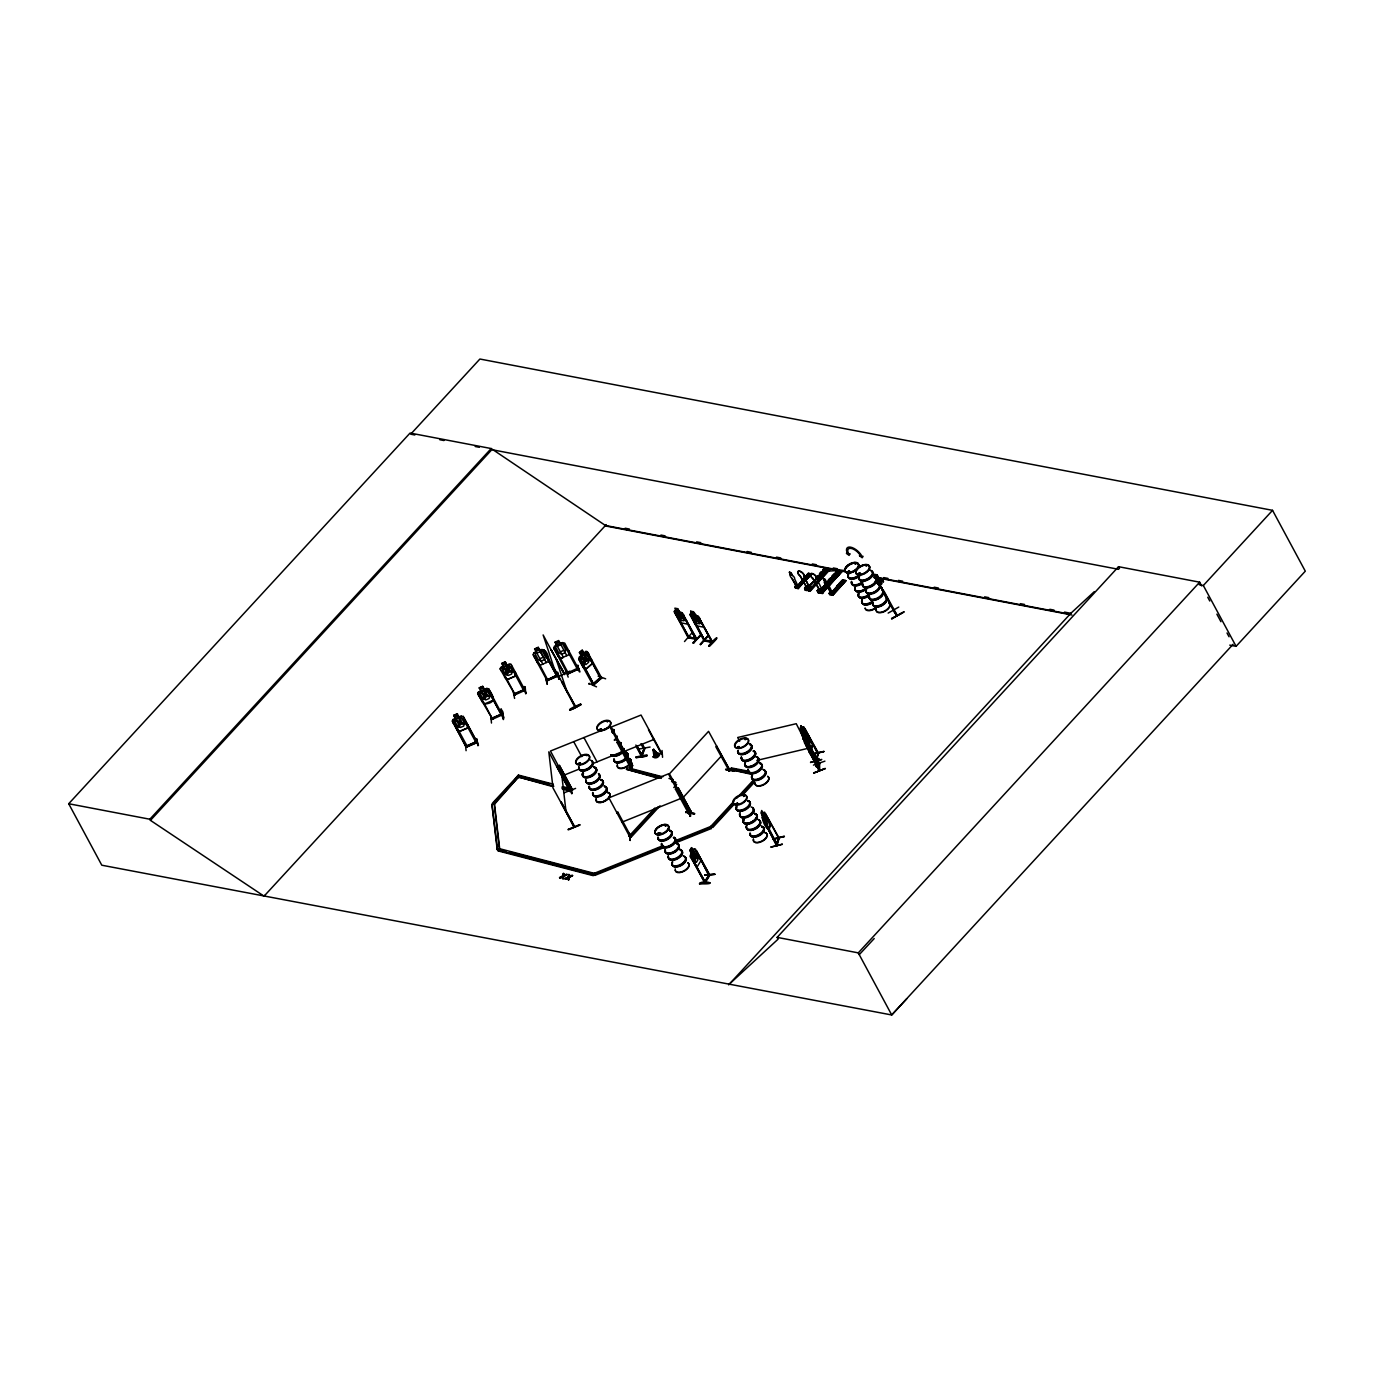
<?xml version="1.0" encoding="UTF-8"?>
<svg xmlns="http://www.w3.org/2000/svg" width="1374" height="1374" viewBox="0 0 1374 1374"><rect width="100%" height="100%" fill="white"/><g stroke="black" fill="none" stroke-linecap="round" stroke-linejoin="round"><path stroke-width="1.5" d="M795.907 586.028L796.92 585.753L794.842 586.784L795.752 588.124M807.345 586.372L806.778 587.969L807.019 586.32L804.597 588.347L806.59 586.148L807.586 587.076M819.591 589.927C821.429 587.024 817.616 591.696 819.763 588.742M819.849 588.914L819.127 589.377M805.181 742.286L808.977 750.049L807.362 745.155L808.908 746.786M808.942 746.683L805.147 739.143L806.796 740.191L806.521 734.18M810.523 762.536C826.152 757.795 824.898 759.238 810.608 762.158M600.919 676.953L601.451 677.829L592.967 685.248L592.4 684.355L601.056 676.85M600.335 677.794L600.713 678.413M805.112 739.212L806.641 743.781L805.216 742.286M564.302 673.603L563.924 673.792M564.783 674.394L551.077 649.73L564.611 673.878M575.174 705.996L575.654 706.957L562.275 682.122M636.007 756.988C644.732 758.585 656.171 752.196 636.025 757.022M636.11 757.847L646.931 755.7M817.702 577.801L819.969 576.359L817.633 577.715M830.257 580.189L832.026 578.78L832.197 580.086L830.136 579.725L832.386 578.626L830.549 580.326M838.123 586.526L838.81 585.376M641.727 754.755L641.452 756.404L641.83 755.563M644.045 749.294L641.435 743.678M636.763 746.288L641.881 756.37L644.801 748.572L642.688 744.845M818.543 753.261L804.975 728.959L817.856 754.068L818.561 753.175L815.486 760.028L815.727 759.169M880.545 581.15L880.425 582.473L875.255 581.494M569.866 790.6L569.952 791.647L570.313 790.737M569.763 791.012L548.81 751.853L553.001 787.972L573.971 826.409M573.508 825.602L573.49 825.534M574.555 826.822L561.348 802.605M578.42 764.27L578.368 763.927M578.437 764.116L580.137 763.721L578.626 763.532M579.33 763.12L579.227 762.965M580.395 763.171L579.519 764.339M586.183 755.494L587.282 755.58M599.511 730.075L601.486 728.941L600.661 730.298A7.626 4.036 -28.3 0 1 599.803 723.085A7.626 4.036 -28.3 0 1 610.674 722.535A7.626 4.036 -28.3 0 1 600.644 730.401M600.472 730.126L600.524 728.993M600.678 729.027L599.957 729.439M607.308 722.054L607.617 721.247M659.52 833.348L658.112 834.482L658.198 833.073M658.043 833.176L658.077 833.606M658.593 834.207L659.177 833.091L658.112 833.348M665.205 826.083L665.686 826.049M666.424 825.688L665.411 825.448M738.096 747.714L739.006 746.872L737.89 747.473M738.456 748.006A7.626 4.036 -28.3 0 0 748.469 740.139A7.626 4.036 -28.3 0 0 737.598 740.689A7.626 4.036 -28.3 0 0 738.456 748.006C740.809 746.168 737.443 746.237 739.04 746.958M736.069 804.219L735.725 803.893M736.962 803.79L737.409 803.069M745.756 738.834L745.206 739.796M743.66 796.439L744.399 795.58M849.596 571.464L848.411 571.859M855.16 563.872L856.242 563.443M855.521 563.718L855.178 564.044M860.296 573.645L859.231 573.078M859.815 574.023L859.403 573.027M866.736 566.002L866.101 566.26M484.558 693.887C483.356 688.855 488.766 688.597 485.726 694.248L490.054 696.773L485.331 695.21C486.499 700.534 481.398 700.585 484.198 694.866L480.076 692.41L484.301 693.733M507.075 669.43C505.872 664.398 511.283 664.157 508.243 669.808L512.571 672.333L507.848 670.752C509.015 676.077 503.914 676.145 506.714 670.409L502.592 667.97L506.834 669.275M654.591 756.456C653.749 736.842 650.95 763.721 658.421 755.339L653.577 749.569M804.975 735.176L806.143 740.174L804.7 734.953L802.45 733.235L803.155 729.852L809.234 741.29L808.616 743.643M818.681 763.532L819.11 763.223M819.024 763.824L804.425 737.443M818.646 769.182L818.784 769.715M819.11 764.339L819.522 763.497M803.137 738.336L802.914 735.846L802.828 738.199L819.711 770.488L819.574 763.583L806.04 739.384L819.144 764.425M570.365 791.39L557.226 767.087M805.834 587.643L807.568 587.024M807.036 586.406L806.091 587.299L806.864 586.853M819.419 590.27L818.475 590.356L819.23 589.257L820.622 592.503L819.11 589.601M823.387 579.175L824.589 578.935M830.772 592.726L826.049 584.981A2.714 1.271 42.2 0 1 824.726 581.855L824.812 581.734A2.714 1.271 42.2 0 0 826.152 584.86C838.707 599.493 822.803 589.377 833.846 593.413L833.279 592.366L831.115 592.744M896.587 614.539L893.444 610.691M893.839 610.296L897.342 615.604M578.78 659.159L579.141 657.201L585.753 651.413L587.316 651.723L601.675 678.035L593.173 685.42L578.78 659.159L583.108 667.197L585.685 669.327L592.366 663.487L587.248 651.688L585.771 651.551M563.237 878.81L563.529 875.908L567.119 874.603L563.804 876.423L563.237 878.81L562.756 876.286C557.02 877.797 561.245 879.326 562.756 876.286M568.733 879.858L569.025 876.956L572.597 875.65L569.283 877.471L568.733 879.858L568.235 877.333C562.498 878.845 566.723 880.373 568.235 877.333M559.733 878.141L563.082 876.32L563.374 873.435L563.872 875.925L567.119 874.603M563.082 876.32L563.374 873.435M565.212 879.188L568.561 877.351L568.853 874.482L569.351 876.973L572.597 875.65M568.561 877.351L568.853 874.482M699.503 883.757C721.762 884.753 701.977 879.171 699.521 883.808M709.757 882.915L699.692 883.413L709.757 882.795M562.567 878.69L563.031 876.801M563.872 875.925L564.044 873.572M568.046 879.738L568.51 877.849M569.351 876.973L569.54 874.62M804.305 733.905L803.567 728.873L807.156 736.567L805.181 735.073M806.091 732.806L804.786 740.638L804.408 738.886M806.212 735.708L805.611 738.061L819.591 764.116M812.412 744.845L811.45 748.83L812.532 744.811L811.21 741.101M762.759 816.036L760.938 813.047L761.728 810.505L763.377 813.683M768.908 820.072L770.11 823.816C770.213 840.064 756.919 813.477 764.579 812.171L779.144 838.106L777.049 845.663L763.961 821.257M778.955 838.655L765.576 813.82M768.736 829.741L770.23 823.799L768.787 820.106M773.39 839.342L784.125 836.182M776.413 844.014L776.19 844.873L778.508 838.192M778.594 837.092L777.993 838.037M782.356 844.375C756.645 850.163 781.119 845.182 782.098 843.962M815.795 762.707L816.929 761.866L816.362 763.326M816.087 766.263C823.232 742.63 812.086 782.768 818.183 758.568M816.362 766.761L818.543 758.98M816.929 766.572L818.99 758.877M808.273 744.897L809.904 746.03L809.561 740.036L800.973 725.678L800.269 728.203L807.981 744.502L809.32 750.204L808.067 748.95M801.128 725.833L801.626 732.874M800.733 728.306L801.162 726.777L801.282 729.302M803.687 739.332L803.653 737.958C800.698 735.932 800.75 727.121 803.979 727.31M803.189 726.915L802.742 728.821L800.973 725.678M803.086 735.811L805.284 740.157M806.16 735.451L805.508 737.804L802.502 732.222L804.477 733.699M807.929 744.931L809.63 738.937L808.307 735.21M808.049 744.914L809.698 738.972L808.152 735.313M812.91 754.034L823.902 751.441M817.856 754.068L817.616 752.317M817.41 753.107L817.822 753.055M815.95 760.767L818.097 753.21M823.85 751.423L812.515 753.948M632.298 765.833L619.21 741.565M661.203 753.759L661.633 752.986L662.165 754.137L641.04 715.047L611.275 727.018L632.401 766.177L632.418 765.026M661.512 754.154L661.1 753.244M818.767 769.079L818.801 763.789M819.711 770.367L804.494 741.221M689.044 638.034L680.233 620.842M687.979 636.643L696.927 639.099L682.947 614.642L695.811 639.357L683.96 616.514M704.072 640.919L712.488 642.448L698.336 616.308L690.401 613.8L690.126 614.848L690.504 613.903M711.921 641.538L711.062 641.418L712.007 641.555M704.553 640.507L712.659 642.139L698.799 617.665L711.955 641.984M674.291 611.825L674.668 610.88M690.761 811.261L689.937 812.086L691.07 811.347M728.718 770.436L729.233 769.492M716.833 746.185L715.871 746.855L729.354 771.243L730.023 770.471L716.524 746.134M705.515 882.314L691.946 858.681L705.068 883.07L709.877 875.101L696.395 850.764L709.499 875.101C704.158 883.997 702.801 881.146 705.549 882.194M709.053 875.736L709.465 874.122L708.95 874.98M642.036 753.399L644.08 748.744M644.732 748.607L641.263 754.79M642.379 754.034L644.337 748.658L642.311 744.914M650.074 747.044L638.876 749.07M555.491 649.009L554.546 649.679L555.491 649.009L568.561 673.689L568.235 672.401L567.101 672.848L567.582 674.084L553.653 647.893L556.693 645.127L555.079 642.139L558.72 640.524L566.792 655.69M452.956 719.512L452.424 721.058L466.164 747.233M515.061 694.832L500.153 669.001L500.737 667.438L503.416 666.424M500.17 669.069L500.857 667.592L509.273 664.037L511.025 664.518M583.813 653.097L582.215 650.108L579.364 652.598L581.202 655.638L580.24 657.837L583.246 663.436L585.959 664.587L588.622 662.268L588.742 658.627L585.736 653.045L583.778 653.285M817.719 577.578C820.536 574.023 820.244 579.862 817.564 577.544M778.543 838.26L776.602 845.731L762.244 817.65M776.344 844.117L779.127 837.985M777.203 845.474L763.772 820.639M686.193 812.326L694.402 814.267M694.523 813.442L686.021 811.879M819.814 589.686L819.162 590.442M659.554 833.64L658.713 832.902L659.657 833.262M737.306 747.473L737.529 746.958M745.155 739.023L746.168 739.332M735.983 804.614L736.893 803.103M737.718 803.258L736.911 804.185M737.632 803.515L735.983 804.46M744.485 795.958L743.523 796.422M848.909 571.928L849.08 571M849.458 571.378L847.81 572.323M856.26 563.615L855.418 563.409M858.819 573.576L859.008 574.28M858.956 573.439L860.021 573.319M796.285 588.244L808.084 575.242M807.053 574.676C814.559 575.38 803.91 576.032 808.376 573.216L811.691 574.195L797.607 588.45L811.141 574.092M809.389 573.8L808.496 573.422L795.306 588.055L798.603 588.622M805.387 590.305L804.597 588.347M806.761 590.545L805.868 590.373L826.375 568.922M808.839 590.906L828.505 568.922L829.398 569.248L824.898 568.012C817.255 572.632 835.289 571.223 822.906 570.21M825.98 568.63L805.439 589.944L810.248 591.112L829.862 569.489L809.578 590.992C807.328 589.686 810.746 584.551 811.708 588.501L807.019 587.9L800.115 576.067A4.07 1.924 42.2 0 1 797.796 571.756A4.07 1.924 42.2 0 1 801.815 572.477A4.07 1.924 42.2 0 1 804.134 576.788L809.853 588.398L804.288 576.616A4.07 1.924 42.2 0 0 801.969 572.305A4.07 1.924 42.2 0 0 797.951 571.601A4.07 1.924 42.2 0 0 800.269 575.895L807.019 587.9M824.898 568.012L825.843 568.836M825.894 568.475L805.301 590.253M838.449 570.863L818.956 592.675M825.053 568.321L829.329 569.094L809.372 590.992M822.562 590.631L816.843 579.004A4.07 1.924 42.2 0 0 814.524 574.71A4.07 1.924 42.2 0 0 810.505 573.989A4.07 1.924 42.2 0 0 812.824 578.299L819.728 590.116L824.263 590.889L823.404 589.309L821.085 591.438L822.133 593.396L841.884 571.464L837.436 570.399C829.793 575.019 847.844 573.628 835.461 572.597M821.394 593.293L822.803 593.499M830.652 591.885L829.106 593.31L829.621 594.616L842.743 579.965C837.951 581.958 848.823 582.267 841.3 581.219M841.008 571.67L842.022 571.653M841.747 571.773L822.167 593.413M831.94 595.011L845.044 580.36L845.886 580.738L832.799 595.165L829.673 594.375L843.31 580.068L830.514 594.77M843.636 580.36L843.104 580.24M845.594 580.687L831.871 594.976L833.279 592.366M818.372 753.879L803.979 727.189M880.614 581.065L881.73 584.053L877.746 583.332L881.318 584.087L881.696 583.057L877.9 576.273L872.765 574.384M806.761 589.875L805.336 587.213L806.83 587.952M546.56 680.061C579.57 664.449 524.147 690.693 558.119 675.974M546.989 680.714L546.646 679.735M566.998 672.951L568.115 672.453M567.479 673.844L578.557 668.88M577.046 669.018L578.076 667.987M466.129 746.992L477.259 742.286M475.73 742.115L476.778 741.41M491.497 719.444L492.734 718.928L491.119 718.447L502.111 713.827L501.665 715.425M514.013 694.986L515.181 694.746L514.529 693.612L514.099 695.244L525.04 690.332L511.111 664.346L506.817 664.999L505.271 661.839L501.63 663.47L503.416 666.51L502.128 668.279L505.134 673.861L508.26 675.493L511.66 674.05L512.21 670.873L509.187 665.291L506.834 665.068L505.288 661.924M523.425 689.92L524.662 689.404L523.941 690.761M559.458 765.627L572.563 790.033L559.424 765.404L558.445 766.039L559.424 765.404M630.683 765.524L629.515 766.005M631.113 836.714L630.116 837.161M675.373 789.054L676.386 788.642L675.373 789.054L688.632 813.648C686.365 813.013 691.174 811.313 687.893 812.549M631.748 762.639L632.366 769.543L631.542 762.793M589.137 683.479L596.522 686.845M691.483 847.792L697.442 856.036L697.94 859.763L696.429 862.237L694.334 861.172L689.885 850.266L691.603 847.586L693.217 850.781L694.299 848.771L695.399 848.995L700.826 860.811L697.047 867.063L690.521 856.929M690.521 855.04L694.299 848.771M690.641 855.023L691.706 853.254L689.885 850.266M709.001 875.908L696.395 850.764M704.69 875.255L715.03 874.293L704.965 874.809M704.725 882.039L709.018 875.255L704.622 881.438M643.822 747.731L644.045 749.448L641.057 743.763M642.002 756.198L635.87 745.052M690.538 812.858L691.551 812.24L690.727 813.099L669.447 773.837L708.572 731.346L729.938 770.539M729.422 769.715C728.993 772.892 728.254 768.53 729.508 770.539L728.907 771.261M819.608 588.914L817.152 590.751L818.526 592.761L837.178 572.597M536.392 652.118L535.104 653.921L538.11 659.52L541.219 661.1L544.619 659.589L545.152 656.377L542.129 650.795L539.776 650.606L538.213 647.394L534.589 649.009L542.833 664.106M556.882 645.248L555.611 647.051L558.617 652.65L561.726 654.23L565.109 652.719L565.641 649.507L562.636 643.925L560.334 643.513L564.611 642.998L578.609 669.104L576.96 668.485M547.625 679.323L548.054 680.559L535.001 655.879L534.057 656.566L535.001 655.879M567.067 673.174L577.956 668.039M578.471 669.19L567.771 673.999M481.965 701.547L484.696 704.055C497.319 702.784 493.403 696.12 488.594 688.803L484.301 689.439L482.755 686.296L479.114 687.91L480.9 690.95L479.612 692.719L482.618 698.318L485.743 699.933L489.144 698.49L489.676 695.33L486.671 689.748L484.318 689.525L482.686 686.45L479.286 687.962M806.71 587.351L805.971 587.471M882.812 590.185L878.398 582.181L893.856 611.121L893.375 609.421M893.495 610.657L896.844 615.999L878.398 582.181M837.797 586.234L839.411 585.891L838.724 585.204M599.631 729.594L599.699 730.35M601.108 729.749L601.262 729.388M847.569 571.653L848.788 571.653M737.666 747.988L737.701 746.821M744.296 795.975L743.42 795.838L744.433 795.598M465.872 745.979L467.4 746.7L454.141 722.192L453.18 722.844L454.141 722.192M465.717 746.357L476.761 741.72M491.136 718.516L491.72 719.306M492.631 719.237L479.509 694.643L478.513 695.055M475.765 741.788L467.023 745.842M513.653 694.059L514.237 694.832M453.901 715.442L455.533 718.516L454.244 720.285L457.25 725.867L460.359 727.481L463.777 726.056L464.309 722.879L461.303 717.297L458.933 717.073L457.387 713.845L453.729 715.39L455.361 718.465L452.286 721.075L466.404 747.198L477.293 742.527L463.21 716.352L459.002 716.919M524.645 689.714L513.618 694.351M515.147 694.78L502.042 670.186L501.029 670.615M492.39 718.293L502.042 713.896M629.618 766.228L630.614 765.593M631.164 766.125L630.151 766.469M629.447 765.747L629.962 766.864L631.198 766.366L609.987 727.069L550.459 751.028L571.464 790.445L572.649 789.964M629.842 836.989L630.838 836.508M688.357 813.442L689.473 812.91M709.465 875.788L696.309 851.468M705.034 882.4L692.049 857.977M789.38 572.219L790.462 575.311L789.552 572.151M580.635 660.224L593.98 684.767L580.893 660.327L579.862 660.911L580.893 660.327M600.18 677.588L601.314 676.987L601.64 678.017M816.843 762.209L815.658 762.467M792.454 575.534L791.269 573.353L792.454 575.534A2.714 1.271 42.2 0 1 794.567 578.798L798.294 586.664L796.388 586.32L791.888 578.317A2.714 1.271 42.2 0 1 790.565 575.208M796.285 587.797L795.34 586.028L797.16 587.952L796.68 585.994M803.653 578.42L802.433 580.086M804.941 577.32L806.16 575.654L809.114 576.376L806.16 575.654M809.046 573.525L795.735 588.141M795.872 588.141L809.131 573.645M811.433 574.04L798.157 588.536L797.47 587.248L799.015 585.822L799.582 586.87M811.227 573.714L797.693 588.244M822.408 590.803L819.574 590.288L812.824 578.299M806.418 587.316L806.864 587.866M815.812 578.007C828.196 579.021 810.162 580.429 817.805 575.809L822.236 576.891L817.805 575.809M819.574 573.868C831.974 574.882 813.923 576.29 821.566 571.67A60.782 4.775 -6.8 0 1 843.653 570.313M805.576 590.133L813.992 580.876M816.791 577.784L824.95 568.647M808.874 589.102L810.849 586.921M810.179 589.326L829.157 568.767M824.726 581.855L823.524 579.296M817.891 589.618L819.368 589.652L817.891 589.618L819.316 592.28M817.152 590.751L819.471 588.604M828.728 585.461A2.714 1.271 42.2 0 0 826.616 582.198L826.719 582.078A2.714 1.271 42.2 0 1 828.831 585.341L832.541 593.207M828.367 580.395C840.751 581.425 822.717 582.816 830.36 578.214L834.791 579.296L830.36 578.214M832.129 576.256C844.529 577.286 826.478 578.677 834.121 574.057L838.552 575.139L834.121 574.057M818.131 592.538L837.762 570.914M819.265 592.915L837.487 572.838L818.818 592.486M823.404 589.309L821.085 591.438M841.06 571.326L821.308 593.242L841.712 571.172M821.927 593.379L841.558 571.756M830.514 592.417L830.995 592.915M836.577 586.423C844.1 587.11 833.434 587.78 837.917 584.946L840.871 585.668L837.917 584.946M839.085 583.658C846.607 584.345 835.942 585.015 840.424 582.198L843.378 582.919L840.424 582.198M843.396 580.189L829.724 594.495M872.937 574.384L877.608 575.654L873.366 575.208M877.299 582.507L881.541 582.954M678.052 787.903L691.466 812.395L678.361 787.955L677.399 788.624L690.847 812.996M685.918 812.721L686.055 811.776L694.694 813.769M725.609 769.629L734.506 770.745L726.004 769.182M906.685 998.864L891.726 1014.974L101.796 865.208L68.7 803.738L410.07 433.05L491.205 448.542L605.436 525.486L845.079 571.24M68.7 803.738L149.835 819.23L491.205 448.542M264.873 895.316L264.066 896.174L150.453 820.364L491.823 449.676L1118.676 569.334M264.066 896.174L606.243 524.628M553.31 784.159L518.445 775.091L492.476 803.172L494.52 804.237L499.758 849.407L498.23 850.935L499.346 848.634L494.108 803.481L518.565 776.928L494.52 804.237M494.314 802.364L508.706 786.752M513.017 782.064L518.445 775.091M687.55 624.088L686.794 621.254L687.55 624.088L680.972 622.851L674.565 610.777L682.569 613.251L696.515 639.425M677.622 608.682L684.046 618.695L683.943 620.825L681.367 620.327L678.687 617.665L674.84 608.15L677.622 608.682L679.151 611.756M676.214 613.354L675.184 613.491L689.319 637.656M682.483 613.336L680.954 612.186M678.584 619.708L681.04 622.851M683.72 614.796L682.706 614.917M690.607 611.258L693.458 611.705L696.876 616.119L699.778 623.848L697.202 623.349L694.523 620.687L690.693 611.172L692.29 614.161M690.023 614.796L704.175 640.902M691.792 616.651L704.982 641.005L695.072 621.993M699.555 617.819L698.542 617.939M696.876 625.874L694.42 622.731L696.876 625.874L703.385 627.111L702.732 624.311M691.723 633.174L684.51 641.555M696.893 639.047L695.227 638.395L696.171 638.532M696.086 638.515L689.061 637.072M692.839 642.757C705.48 632.006 702.749 630.46 693.561 643.324M700.912 635.389L693.2 643.221M704.673 639.786C701.839 639.82 706.219 639.288 704.982 641.005M700.379 644.578L707.713 636.609M700.5 644.664L707.558 636.196L700.225 644.166M708.726 645.797C715.356 637.21 722.999 633.277 709.413 646.347M653.062 756.868L655.14 754.601L653.097 756.954C657.734 760.749 663.195 751.372 656.446 753.364M688.632 813.614L689.611 813.219L668.434 773.854L608.905 797.83L629.996 837.178L629.206 835.993L655.089 807.878M673.792 787.56L676.678 784.434M631.044 835.186L635.355 830.497M639.683 825.808L652.633 811.759M658.18 806.624L630.838 836.302L629.206 835.993M629.601 836.749L631.25 837.058L660.018 805.817M876.56 575.002L879.154 578.196M682.534 798.174L721.676 755.683M881.318 584.087L877.539 583.263M883.465 581.803L881.919 578.729L883.465 581.803L875.53 580.223M750.565 774.112L730.041 769.509L731.466 767.963L749.569 771.415M730.453 770.282L731.466 767.963M675.201 840.751L710.719 826.461L733.733 801.454M736.601 798.328L753.862 779.59M677.588 840.716L711.114 827.217L724.064 813.15M728.392 808.462L732.703 803.79M742.767 792.85L754.274 780.346M675.768 842.829L711.268 828.539L710.719 826.461L712.35 826.77L733.939 803.343M741.118 795.529L754.068 781.462M710.719 826.461L712.763 827.526L734.351 804.099M742.973 794.722L754.481 782.218M728.649 984.866L1070.827 613.302L1094.357 591.61M729.457 983.99L778.096 939.163L777.152 937.377L1118.522 566.689L1199.657 582.181L1201.683 585.942M777.152 937.377L858.286 952.869L1199.657 582.181M1199.193 584.723L1203.332 585.496L1272.547 510.338L1305.3 571.172L1236.085 646.33L1229.764 645.127M1233.096 644.286L891.726 1014.974L858.286 952.869M859.248 954.655L874.207 938.545M593.98 684.767L593.362 683.582M897.308 615.689L883.86 590.906M562.447 789.123L570.657 791.252L572.168 789.724L561.914 787.062M657.614 778.079L626.441 769.303L627.952 767.791L662.818 776.86M497.835 850.163L592.864 874.912L594.392 873.383L499.346 848.634L497.182 849.51L505.958 851.021M498.23 850.935L593.276 875.667L594.324 873.314L663.367 845.508M546.062 677.571L547.196 684.321L545.598 677.897M568.166 677.142L566.088 670.993M513.275 691.792L514.597 698.421M491.48 723.05L490.81 716.197M465.391 743.798L466.095 750.685M838.106 585.513L837.882 586.389M839.136 586.2L839.016 585.341M570.657 786.495L571.704 793.588M571.515 793.245L571 786.941L571.842 793.674M849.235 570.931L847.81 572.477M739.075 747.267L737.495 747.336M816.208 763.085L796.25 723.703L737.683 737.495L739.693 741.239M816.259 763.326L817.358 763.051L810.042 749.311M579.45 652.633L582.25 650.314L583.864 653.32M587.557 654.179L588.587 653.595L587.557 654.179L600.575 678.584M585.685 669.327L592.366 663.487M598.119 676.145L605.642 678.808M588.965 684.321L589.188 683.393M592.898 684.407L600.232 677.949M593.362 685.3L592.486 684.355M601.039 678.55L587.814 654.282M632.401 765.078L632.813 765.696M738.748 747.37L737.752 747.593M704.725 875.083L715.03 874.293M557.896 676.145L543.932 649.919L539.793 650.486M882.675 589.875C879.446 583.658 889.854 603.478 879.446 584.448M881.026 587.042L881.953 588.312L879.394 584.62M882.743 589.91L881.764 588.209M885.526 594.994L883.413 591.232L885.612 596.076L885.165 594.564M887.072 597.948L888.274 600.301L882.967 591.095M888.154 613.096L898.768 607.068M893.821 611.069L893.495 609.506M891.537 618.386C910.464 609.575 906.445 609.386 891.76 618.798M891.812 618.884L902.392 612.804M511.97 666.235L510.973 666.665L523.958 691.036L524.902 690.349M501.613 715.133L488.405 690.882L501.682 715.459M477.242 742.595L463.107 716.455M563.598 875.427L566.844 874.104M569.076 876.475L572.323 875.152M559.458 877.643L562.808 875.805M564.937 878.69L568.286 876.852M571.962 789.157L571.103 789.5M630.769 836.079L629.361 836.096L630.408 835.993M629.91 836.903L629.584 835.942M687.945 812.463L688.391 813.666M689.404 813.288L689.009 812.086M859.076 573.267L860.141 573.01M859.317 573.885L858.956 574.572M579.089 763.154L580.463 763.085M569.781 671.13L558.857 676.54M580.618 704.02C560.558 712.264 572.597 711.268 580.652 704.106M569.901 709.826L580.893 704.519M543.846 651.911L544.843 651.465L543.898 652.135L557.123 676.489L543.898 652.135M564.336 645.041L565.332 644.595L564.388 645.265L577.63 669.619L577.063 668.726M578.402 665.497L577.509 665.256L579.983 671.903M547.092 680.662L557.93 675.733M558.943 678.945L558.703 678.567M725.627 769.474L734.094 771.192M534.606 649.078L538.23 647.463M536.203 652.066L533.713 653.097L533.146 654.78L547.281 680.903M533.73 653.2C541.047 647.291 546.594 648.27 548.501 658.026M536.925 653.114L540.446 651.688M554.237 646.33L562.705 642.534M557.415 646.244L560.815 644.732M539.93 658.696L543.331 657.201L540.326 651.602M560.437 651.826L563.821 650.314M540.205 665.256L537.457 662.715L540.205 665.291L548.793 661.444L548.381 657.94M569.3 654.574L560.695 658.386C554.89 651.911 560.695 661.203 563.34 657.236L555.096 642.208M501.802 663.505L505.22 662.062M480.883 690.882L477.654 693.527L492.545 719.289M504.498 677.09L507.229 679.598L515.8 675.974L515.456 672.47M486.739 688.494L478.341 692.032L477.654 693.527L482.085 701.479M488.44 691.105L489.453 690.693M484.73 703.832L493.129 700.293L492.785 696.876M525.177 686.777L525.744 693.715L524.421 686.588M452.973 719.581L461.355 715.854M463.038 718.43L464.034 718.018L463.072 718.671L476.297 743.025L475.541 741.926M502.695 711.285C506.199 737.632 496.598 689.954 503.829 717.881M459.363 731.397L467.761 727.842M456.597 729.096L459.328 731.603L467.899 727.911L467.555 724.476M491.686 719.633L502.386 714.806M476.83 738.972L477.843 745.721M648.476 729.8L661.667 754.378M662.045 750.513L662.56 757.297M617.974 742.08L616.96 742.492L617.939 741.84L630.975 766.537M631.284 762.587L631.611 769.629L630.752 762.879M572.34 789.294L570.931 789.294L571.67 790.359M564.405 792.678L575.586 788.401M568.716 829.707C602.997 814.782 544.259 838.999 579.862 825.139M617.871 812.206L616.892 812.841L617.871 812.206L631.25 837.058M689.868 815.933L689.765 809.372L690.109 816.293M630.288 840.476L629.429 833.726L630.013 839.978M563.563 775.365L579.055 769.114M593.62 763.257L623.092 751.389M497.182 849.51L491.944 804.357L494.108 803.481M624.38 751.355L654.144 739.367M621.993 822.15L681.521 798.191M663.779 846.281L594.736 874.07L594.89 875.393L663.934 847.586M594.89 875.393L594.478 874.62L663.522 846.831M677.33 841.266L710.873 827.766M817.118 763.154L809.973 749.569M802.828 738.199L806.143 744.124M804.941 737.649L804.511 742.75M804.46 742.681L819.265 770.677L806.143 745.635M810.866 749.362L809.131 745.275M809.372 752.591L811.038 754.584M813.46 765.112L824.915 761.144M825.018 768.598C790.651 781.961 848.445 759.375 813.872 773.03M514.615 693.612L523.666 689.782L524.112 691.002M502.592 714.72L501.544 715.442M858.905 591.49L858.115 591.455M600.386 728.941L601.297 728.873M600.644 730.058L599.699 730.195M630.099 766.829L616.943 742.252M805.679 734.712L806.555 734.437M763.257 813.717L767.139 819.041L768.083 822.683L767.465 825.035L765.85 823.902M630.494 835.65L630.855 836.543M803.91 731.552L803.378 734.042L805.267 739.315M762.553 816.053L777.341 844.941M773.115 838.844L784.365 836.543M773.356 839.205L784.382 836.526M815.881 762.45L816.74 761.917M801.437 732.84L801.884 734.764M756.834 760.406L809.355 748.023M812.738 754.274L823.747 751.715M636.214 757.435L647.102 755.374M848.497 570.949L849.544 571.12M577.904 665.634L579.21 671.697M525.795 693.595L524.336 686.588M630.511 762.364L631.611 769.629M689.319 809.544L690.04 816.414M689.731 809.389L690.658 816.156M564.37 674.617L543.125 634.943L554.117 668.073L575.5 706.459M712.23 642.482L698.25 616.394M819.162 590.202L818.715 590.476M789.449 572.271L790.617 572.58M747.971 766.967L748.177 766.984A7.626 4.036 -28.3 0 0 757.469 762.656A7.626 4.036 -28.3 0 0 756.387 757.108M574.366 826.324L561.262 802.004M841.884 571.481L837.608 570.725L817.942 592.692L822.27 593.087M842.64 579.742L845.955 580.738L832.867 595.165M804.838 577.114L807.672 577.63M805.336 587.213L808.067 590.116L806.813 587.265M807.603 587.471L811.21 588.124L810.523 586.853M795.34 586.028L798.38 586.561M794.842 586.784L796.765 585.668M829.106 593.31L832.18 594.633L831.734 593.791M820.793 592.314L818.062 589.429M821.772 592.709L818.165 592.074L817.478 590.803M873.177 574.109L877.162 574.83M1272.547 510.338L479.904 359.026L410.689 434.184L414.845 434.991M439.817 439.749L443.974 440.539M475.181 446.498L479.337 447.289M625.153 528.234L629.361 529.042M660.894 535.053L665.102 535.86M696.635 541.871L700.843 542.678M747.078 551.506L751.286 552.314M776.516 557.123L780.724 557.93M812.257 563.941L816.465 564.748M833.279 567.96L837.487 568.767M883.722 577.595L887.93 578.385M898.441 580.395L902.649 581.202M934.183 587.213L938.39 588.02M984.626 596.848L988.833 597.656M1020.367 603.667L1024.575 604.474M1049.805 609.3L1053.995 610.09M1064.506 612.1L1070.827 613.302M873.864 576.032L881.816 578.883M876.612 577.252L1070.02 614.178M604.56 525.778L846.642 571.996M878.226 578.025L1071.892 614.985M874.671 577.527L878.106 578.179L879.618 580.979M704.896 640.095L712.179 641.229M687.859 636.986L689.147 637.983M696.566 639.391L688.202 637.811L674.256 611.688M733.888 769.114L745.962 771.415M730.041 769.509L750.152 773.356M552.193 786.443L516.933 776.619L518.565 776.928M517.328 777.375L518.977 777.684M668.966 778.457L673.071 779.522M630.426 769.079L661.169 777.083M626.441 769.303L661.289 778.388M671.543 781.05L675.647 782.132M671.955 781.823L676.06 782.888M563.563 786.838L571.756 788.968L570.244 790.497L562.035 788.35M520.901 776.379L549.617 783.85M516.933 776.619L553.842 786.22M510.08 852.086L594.805 874.139M486.739 688.374L488.594 688.803M789.689 572.271L790.995 573.198M747.782 766.915L748.212 767.139A7.626 4.036 -28.3 0 1 745.532 762.398M830.583 592.589L831.407 594.495L830.566 592.881M591.644 659.743L592.16 663.419M811.673 574.212L808.462 573.662M709.036 646.244L716.283 638.206M642.173 755.58L637.141 746.219M809.801 742.492L809.904 741.462M583.108 667.077L585.702 669.172M826.616 582.198L825.139 579.364L823.541 579.656M653.715 749.569L658.524 754.652M575.053 707.181L561.88 682.294M653.766 749.757L658.421 755.339M809.372 752.505L811.089 754.738L810.952 749.277M653.663 749.878L657.82 756.078M883.534 591.988L884.598 593.671M885.595 596.024L888.274 600.301M653.406 749.603L655.312 752.815M568.939 651.036L569.231 654.591L568.733 651.036M881.043 587.093L882.16 588.982M791.888 578.317L796.491 586.217M573.971 827.148L560.884 802.158M1203.332 585.496L1236.085 646.33M1207.763 597.243L1209.79 601.005M1216.883 614.178L1220.936 621.701M1227.016 632.985L1229.043 636.763M1118.522 566.689L1119.484 568.475M829.707 592.434L830.549 594.341M823.078 589.257L823.765 590.528M819.144 588.553L820.003 590.133M808.53 589.051L809.217 590.322L805.611 589.669L804.941 588.398M806.59 586.148L807.448 587.728M805.508 587.024L806.933 589.686M796.164 585.307L796.748 586.372M808.496 745.069L816.568 760.045M808.307 745.773L816.379 760.749L818.492 753.261M711.079 641.366L711.56 642.259M691.277 616.239L704.725 641.057M636.506 746.992L641.503 756.439M690.641 856.912L704.999 883.104M577.063 668.365L577.389 669.653M558.084 655.845L553.653 647.893M538.213 647.394L546.285 662.56M583.916 737.546L597.02 761.883M533.284 654.677L537.56 662.646M573.697 741.668L581.752 756.645M524.971 690.693L524.662 689.404M557.157 766.486L570.657 791.252M488.491 688.906L502.455 715.133M476.434 738.594L478.461 745.464M491.944 804.357L497.594 850.266M149.835 819.23L150.453 820.364M653.509 749.964L656.875 756.679M580.979 704.81L570.004 710.118M653.268 749.706L654.625 753.244M653.354 750.015L655.845 756.971M556.212 659.28L567.222 692.41M653.217 749.998L655.02 756.885M557.81 672.333L559.493 678.79M558.995 678.945L557.02 672.126L558.875 679.065M507.229 679.598L515.645 675.836L515.302 672.436M457.387 713.845L453.729 715.39M629.155 833.228L630.151 840.39M711.114 827.217L711.268 828.539M594.324 873.314L594.478 874.62M561.914 776.19L566.088 812.309M819.196 763.652L819.265 770.591M804.992 740.054L805.027 742.218M602.688 730.728A7.609 4.036 -28.3 0 1 598.377 725.352A7.609 4.036 -28.3 0 1 610.108 721.608A7.609 4.036 -28.3 0 1 604.508 730.144M617.218 736.086A7.626 4.036 -28.3 0 1 614.264 739.951M613.594 729.371A7.626 4.036 -28.3 0 1 612.014 731.981M614.092 730.075A7.729 4.088 -28.3 0 1 612.478 732.737M616.926 737.769A7.729 4.088 -28.3 0 1 614.522 740.38M617.235 738.508A7.626 4.036 -28.3 0 1 616.239 739.83M620.619 742.458A7.609 4.036 -28.3 0 1 619.039 745.069M617.115 738.113A7.729 4.088 -28.3 0 1 616.102 739.452M614.195 730.487A7.626 4.036 -28.3 0 1 612.615 733.115M613.903 729.731A7.729 4.088 -28.3 0 1 612.289 732.394M628.657 758.242A7.609 4.036 -28.3 0 1 626.355 766.555A7.609 4.036 -28.3 0 1 617.252 764.803M625.84 752.986A7.626 4.036 -28.3 0 1 623.538 761.316A7.626 4.036 -28.3 0 1 614.418 759.564M625.702 752.523A7.729 4.088 -28.3 0 1 623.367 760.973A7.729 4.088 -28.3 0 1 614.109 759.204M625.514 752.179A7.729 4.088 -28.3 0 1 623.178 760.629A7.729 4.088 -28.3 0 1 613.92 758.86M628.88 758.62A7.626 4.036 -28.3 0 1 626.578 766.95A7.626 4.036 -28.3 0 1 617.458 765.215M626.441 752.282A7.626 4.036 -28.3 0 1 622.937 760.183A7.626 4.036 -28.3 0 1 613.697 759.633M623.933 750.925A7.626 4.036 -28.3 0 1 617.235 755.803A7.626 4.036 -28.3 0 1 611.052 755.047M623.813 750.53A7.729 4.088 -28.3 0 1 617.012 755.477A7.729 4.088 -28.3 0 1 610.76 754.704M623.899 748.504A7.626 4.036 -28.3 0 1 612.478 755.082M624.208 748.864A7.729 4.088 -28.3 0 1 618.678 754.378A7.729 4.088 -28.3 0 1 611.396 755.116M621.168 743.454A7.609 4.036 -28.3 0 1 619.588 746.065M621.014 743.111A7.643 4.053 -28.3 0 1 619.416 745.739M877.196 583.246A7.609 4.036 -28.3 0 1 878.278 588.776A7.609 4.036 -28.3 0 1 869.055 593.259A7.609 4.036 -28.3 0 1 866.376 588.519M877.402 583.606A7.609 4.036 -28.3 0 1 878.467 589.137A7.609 4.036 -28.3 0 1 869.278 593.671A7.609 4.036 -28.3 0 1 866.599 588.931M866.565 588.879A7.609 4.036 -28.3 0 0 869.244 593.637A7.609 4.036 -28.3 0 0 878.467 589.137A7.609 4.036 -28.3 0 0 877.419 583.658M871.855 571.258A7.729 4.088 -28.3 0 1 866.479 580.137A7.729 4.088 -28.3 0 1 859.626 576.17M870.446 570.468A7.729 4.088 -28.3 0 1 871.528 576.084A7.729 4.088 -28.3 0 1 862.151 580.652A7.729 4.088 -28.3 0 1 859.437 575.826M870.154 570.158A7.609 4.036 -28.3 0 1 867.853 578.471A7.609 4.036 -28.3 0 1 858.75 576.736M859.334 575.431A7.609 4.036 -28.3 0 1 860.33 574.126M871.975 571.704A7.626 4.036 -28.3 0 1 867.595 580.068A7.626 4.036 -28.3 0 1 859.351 577.853M874.379 578.007A7.609 4.036 -28.3 0 1 872.078 586.303A7.609 4.036 -28.3 0 1 862.975 584.568M874.242 577.527A7.729 4.088 -28.3 0 1 871.906 585.977A7.729 4.088 -28.3 0 1 862.649 584.208M874.053 577.183A7.729 4.088 -28.3 0 1 872.576 585.101A7.729 4.088 -28.3 0 1 862.357 585.066M874.998 577.303A7.626 4.036 -28.3 0 1 871.477 585.187A7.626 4.036 -28.3 0 1 862.237 584.637M877.746 584.242A7.609 4.036 -28.3 0 1 875.444 592.555A7.609 4.036 -28.3 0 1 866.341 590.803M889.51 603.564A7.591 4.019 -28.3 0 1 883.43 611.55A7.591 4.019 -28.3 0 1 876.114 608.957M883.465 592.589A7.626 4.036 -28.3 0 1 876.08 599.94A7.626 4.036 -28.3 0 1 869.639 597.003M881.661 589.721A7.609 4.036 -28.3 0 1 877.282 598.068A7.609 4.036 -28.3 0 1 869.055 595.869M885.886 597.57A7.609 4.036 -28.3 0 1 882.383 605.453A7.609 4.036 -28.3 0 1 873.16 604.886M885.766 597.106A7.729 4.088 -28.3 0 1 881.318 605.591A7.729 4.088 -28.3 0 1 872.954 603.341M885.577 596.763A7.729 4.088 -28.3 0 1 881.129 605.23A7.729 4.088 -28.3 0 1 872.765 602.997M885.285 596.436A7.626 4.036 -28.3 0 1 880.906 604.8A7.626 4.036 -28.3 0 1 872.662 602.585M883.345 592.16A7.729 4.088 -28.3 0 1 875.856 599.614A7.729 4.088 -28.3 0 1 869.347 596.625M888.909 603.203A7.591 4.019 -28.3 0 1 884.53 611.533A7.591 4.019 -28.3 0 1 876.32 609.335M882.795 590.803A7.729 4.088 -28.3 0 1 877.522 598.532A7.729 4.088 -28.3 0 1 869.038 597.484M858.218 567.668A7.609 4.036 -28.3 0 1 846.539 572.683A7.609 4.036 -28.3 0 1 850.266 564.319A7.609 4.036 -28.3 0 1 858.784 566.38M865.62 588.381A7.609 4.036 -28.3 0 1 857.874 591.163A7.609 4.036 -28.3 0 1 854.886 587.728M859.042 576.067A7.729 4.088 -28.3 0 1 850.437 578.815A7.729 4.088 -28.3 0 1 848.72 574.092M858.853 575.723A7.729 4.088 -28.3 0 1 850.248 578.471A7.729 4.088 -28.3 0 1 848.531 573.748M858.578 575.294A7.626 4.036 -28.3 0 1 850.094 578.007A7.626 4.036 -28.3 0 1 848.411 573.353M859.197 576.427A7.626 4.036 -28.3 0 1 851.433 579.227A7.626 4.036 -28.3 0 1 848.428 575.775M862.803 583.143A7.626 4.036 -28.3 0 1 855.057 585.942A7.626 4.036 -28.3 0 1 852.052 582.49M862.649 582.782A7.729 4.088 -28.3 0 1 854.783 585.616A7.729 4.088 -28.3 0 1 851.743 582.129M862.46 582.439A7.729 4.088 -28.3 0 1 854.594 585.272A7.729 4.088 -28.3 0 1 851.554 581.786M862.202 582.009A7.626 4.036 -28.3 0 1 854.439 584.809A7.626 4.036 -28.3 0 1 851.433 581.374M865.843 588.776A7.626 4.036 -28.3 0 1 858.08 591.576A7.626 4.036 -28.3 0 1 855.092 588.158M855.075 588.124A7.626 4.036 -28.3 0 0 858.08 591.576A7.626 4.036 -28.3 0 0 865.843 588.793M865.981 589.034A7.643 4.053 -28.3 0 1 858.218 591.833A7.643 4.053 -28.3 0 1 855.212 588.398M872.507 601.142A7.626 4.036 -28.3 0 1 864.023 603.856A7.626 4.036 -28.3 0 1 862.322 599.201M869.502 595.56A7.626 4.036 -28.3 0 1 861.017 598.274A7.626 4.036 -28.3 0 1 859.317 593.62M871.116 602.688A7.729 4.088 -28.3 0 1 863.507 604.148A7.729 4.088 -28.3 0 1 862.443 599.596M868.883 594.427A7.626 4.036 -28.3 0 1 861.137 597.226A7.626 4.036 -28.3 0 1 858.132 593.791M873.108 602.276A7.626 4.036 -28.3 0 1 862.237 602.825M871.305 603.031A7.729 4.088 -28.3 0 1 862.048 601.262M869.33 595.2A7.729 4.088 -28.3 0 1 861.481 598.034A7.729 4.088 -28.3 0 1 858.424 594.547M869.158 594.856A7.729 4.088 -28.3 0 1 861.292 597.69A7.729 4.088 -28.3 0 1 858.252 594.203M876.148 607.909A7.626 4.036 -28.3 0 1 865.277 608.459M875.925 607.514A7.609 4.036 -28.3 0 1 865.07 608.047M866.152 589.377A7.609 4.036 -28.3 0 1 855.315 589.91M744.725 763.24A7.609 4.036 -28.3 0 0 753.845 764.974A7.609 4.036 -28.3 0 0 756.129 756.679A7.643 4.053 -28.3 0 1 753.931 765.146A7.643 4.053 -28.3 0 1 744.794 763.394M749.706 744.708A7.626 4.036 -28.3 0 1 747.404 753.038A7.626 4.036 -28.3 0 1 738.285 751.286M753.33 751.423A7.626 4.036 -28.3 0 1 751.028 759.753A7.626 4.036 -28.3 0 1 741.891 758.001M753.175 750.96A7.729 4.088 -28.3 0 1 750.839 759.41A7.729 4.088 -28.3 0 1 741.599 757.641M754.223 751.046A7.729 4.088 -28.3 0 1 749.757 759.53A7.729 4.088 -28.3 0 1 741.41 757.297M753.931 750.719A7.626 4.036 -28.3 0 1 749.534 759.083A7.626 4.036 -28.3 0 1 741.29 756.885M749.569 744.244A7.729 4.088 -28.3 0 1 747.233 752.694A7.729 4.088 -28.3 0 1 737.975 750.925M749.38 743.901A7.729 4.088 -28.3 0 1 747.044 752.334A7.729 4.088 -28.3 0 1 737.786 750.582M756.353 757.057A7.626 4.036 -28.3 0 1 754.051 765.387A7.626 4.036 -28.3 0 1 744.931 763.635M749.105 743.574A7.626 4.036 -28.3 0 1 747.645 751.389A7.626 4.036 -28.3 0 1 737.563 751.355M764.7 770.539A7.729 4.088 -28.3 0 1 759.341 779.419A7.729 4.088 -28.3 0 1 752.488 775.451M757.881 758.104A7.609 4.036 -28.3 0 1 753.502 766.452A7.609 4.036 -28.3 0 1 745.275 764.236M767.654 776.241A7.609 4.036 -28.3 0 1 763.274 784.588A7.609 4.036 -28.3 0 1 755.03 782.373M763.291 769.749A7.729 4.088 -28.3 0 1 764.373 775.365A7.729 4.088 -28.3 0 1 755.013 779.934A7.729 4.088 -28.3 0 1 752.299 775.108M762.038 765.009A7.626 4.036 -28.3 0 1 755.923 773.03A7.626 4.036 -28.3 0 1 748.59 770.419M760.011 763.841A7.626 4.036 -28.3 0 1 761.213 764.27M759.41 762.707A7.626 4.036 -28.3 0 1 757.108 771.037A7.626 4.036 -28.3 0 1 747.971 769.303M764.837 770.986A7.626 4.036 -28.3 0 1 760.44 779.35A7.626 4.036 -28.3 0 1 752.196 777.134M763.017 769.423A7.626 4.036 -28.3 0 1 760.715 777.753A7.626 4.036 -28.3 0 1 751.595 776.018M761.093 763.824A7.729 4.088 -28.3 0 1 756.645 772.291A7.729 4.088 -28.3 0 1 748.28 770.058M759.685 763.034A7.729 4.088 -28.3 0 1 757.349 771.484A7.729 4.088 -28.3 0 1 748.091 769.715M767.86 776.585A7.626 4.036 -28.3 0 1 764.339 784.485A7.626 4.036 -28.3 0 1 755.099 783.936M594.238 767.413A7.729 4.088 -28.3 0 1 595.32 773.03A7.729 4.088 -28.3 0 1 585.959 777.598A7.729 4.088 -28.3 0 1 583.246 772.772M594.392 767.877A7.626 4.036 -28.3 0 1 595.457 773.425A7.626 4.036 -28.3 0 1 586.217 777.924A7.626 4.036 -28.3 0 1 583.538 773.167M598.411 773.562A7.609 4.036 -28.3 0 1 594.032 781.909A7.609 4.036 -28.3 0 1 585.805 779.693M594.049 767.07A7.729 4.088 -28.3 0 1 595.148 772.686A7.729 4.088 -28.3 0 1 585.771 777.255A7.729 4.088 -28.3 0 1 583.057 772.428M590.167 760.045A7.626 4.036 -28.3 0 1 587.866 768.358A7.626 4.036 -28.3 0 1 578.746 766.623M593.774 766.761A7.626 4.036 -28.3 0 1 591.473 775.073A7.626 4.036 -28.3 0 1 582.353 773.339M591.851 761.144A7.729 4.088 -28.3 0 1 587.402 769.629A7.729 4.088 -28.3 0 1 579.038 767.379M591.662 760.801A7.729 4.088 -28.3 0 1 587.213 769.268A7.729 4.088 -28.3 0 1 578.849 767.036M598.617 773.94A7.626 4.036 -28.3 0 1 594.238 782.304A7.626 4.036 -28.3 0 1 585.994 780.088M591.988 761.591A7.626 4.036 -28.3 0 1 588.467 769.492A7.626 4.036 -28.3 0 1 579.227 768.942M598.944 774.558A7.609 4.036 -28.3 0 1 594.564 782.905A7.609 4.036 -28.3 0 1 586.337 780.69M607.497 792.266A7.609 4.036 -28.3 0 1 605.213 800.578A7.609 4.036 -28.3 0 1 596.093 798.844M598.772 774.197A7.643 4.053 -28.3 0 1 595.268 782.098A7.643 4.053 -28.3 0 1 586.011 781.548M601.073 780.295A7.626 4.036 -28.3 0 1 598.772 788.624A7.626 4.036 -28.3 0 1 589.652 786.89M604.697 787.01A7.626 4.036 -28.3 0 1 602.396 795.34A7.626 4.036 -28.3 0 1 593.259 793.605M605.762 786.993A7.729 4.088 -28.3 0 1 601.314 795.477A7.729 4.088 -28.3 0 1 592.967 793.227M604.354 786.203A7.729 4.088 -28.3 0 1 602.018 794.653A7.729 4.088 -28.3 0 1 592.778 792.884M604.079 785.894A7.626 4.036 -28.3 0 1 601.778 794.206A7.626 4.036 -28.3 0 1 592.658 792.472M600.936 779.848A7.729 4.088 -28.3 0 1 598.6 788.281A7.729 4.088 -28.3 0 1 589.343 786.512M600.747 779.505A7.729 4.088 -28.3 0 1 598.411 787.937A7.729 4.088 -28.3 0 1 589.154 786.168M607.72 792.661A7.626 4.036 -28.3 0 1 605.419 800.973A7.626 4.036 -28.3 0 1 596.299 799.239M601.675 779.608A7.626 4.036 -28.3 0 1 598.171 787.508A7.626 4.036 -28.3 0 1 588.931 786.941M607.6 792.403A7.643 4.053 -28.3 0 1 605.299 800.733A7.643 4.053 -28.3 0 1 596.161 798.998M812.669 578.454A4.07 1.924 42.2 0 1 810.351 574.16A4.07 1.924 42.2 0 1 814.37 574.882A4.07 1.924 42.2 0 1 816.688 579.175M676.351 843.138A7.609 4.036 -28.3 0 1 674.05 851.451A7.609 4.036 -28.3 0 1 664.947 849.716M669.31 830.051A7.626 4.036 -28.3 0 1 667.85 837.848A7.626 4.036 -28.3 0 1 657.768 837.831M658.455 835.34A7.626 4.036 -28.3 0 1 660.825 832.764M669.911 831.184A7.626 4.036 -28.3 0 1 667.609 839.497A7.626 4.036 -28.3 0 1 658.49 837.762M673.535 837.9A7.626 4.036 -28.3 0 1 671.233 846.212A7.626 4.036 -28.3 0 1 662.096 844.478M673.38 837.436A7.729 4.088 -28.3 0 1 671.044 845.869A7.729 4.088 -28.3 0 1 661.804 844.1M674.428 837.522A7.729 4.088 -28.3 0 1 669.98 846.006A7.729 4.088 -28.3 0 1 661.615 843.756M674.136 837.195A7.626 4.036 -28.3 0 1 669.739 845.56A7.626 4.036 -28.3 0 1 661.495 843.344M669.773 830.72A7.729 4.088 -28.3 0 1 667.438 839.153A7.729 4.088 -28.3 0 1 658.18 837.401M669.585 830.377A7.729 4.088 -28.3 0 1 667.249 838.81A7.729 4.088 -28.3 0 1 657.991 837.041M676.558 843.516A7.626 4.036 -28.3 0 1 674.256 851.846A7.626 4.036 -28.3 0 1 665.136 850.094M684.922 856.998A7.729 4.088 -28.3 0 1 679.546 865.895A7.729 4.088 -28.3 0 1 672.693 861.927M678.086 844.563A7.609 4.036 -28.3 0 1 673.707 852.911A7.609 4.036 -28.3 0 1 665.48 850.712M687.859 862.717A7.609 4.036 -28.3 0 1 683.479 871.047A7.609 4.036 -28.3 0 1 675.252 868.849M676.712 843.773A7.643 4.053 -28.3 0 1 674.411 852.12A7.643 4.053 -28.3 0 1 665.274 850.369M683.496 856.225A7.729 4.088 -28.3 0 1 684.596 861.841A7.729 4.088 -28.3 0 1 675.218 866.393A7.729 4.088 -28.3 0 1 672.504 861.584M679.615 849.184A7.626 4.036 -28.3 0 1 677.313 857.513A7.626 4.036 -28.3 0 1 668.193 855.779M685.042 857.462A7.626 4.036 -28.3 0 1 680.645 865.826A7.626 4.036 -28.3 0 1 672.401 863.611M683.221 855.899A7.626 4.036 -28.3 0 1 680.92 864.229A7.626 4.036 -28.3 0 1 671.8 862.494M681.298 850.283A7.729 4.088 -28.3 0 1 676.85 858.767A7.729 4.088 -28.3 0 1 668.485 856.534M679.89 849.51A7.729 4.088 -28.3 0 1 677.554 857.943A7.729 4.088 -28.3 0 1 668.296 856.191M688.065 863.078A7.626 4.036 -28.3 0 1 684.561 870.979A7.626 4.036 -28.3 0 1 675.321 870.429M680.216 850.317A7.626 4.036 -28.3 0 1 678.756 858.115A7.626 4.036 -28.3 0 1 668.674 858.08M754.463 813.305A7.609 4.036 -28.3 0 1 752.162 821.618A7.609 4.036 -28.3 0 1 743.042 819.866M754.652 813.648A7.626 4.036 -28.3 0 1 755.734 819.196A7.626 4.036 -28.3 0 1 746.494 823.696A7.626 4.036 -28.3 0 1 743.815 818.938M748.023 801.334A7.626 4.036 -28.3 0 1 749.105 806.882A7.626 4.036 -28.3 0 1 739.865 811.381A7.626 4.036 -28.3 0 1 737.168 806.624M751.028 806.916A7.626 4.036 -28.3 0 1 752.11 812.463A7.626 4.036 -28.3 0 1 742.87 816.963A7.626 4.036 -28.3 0 1 740.191 812.206M748.624 800.647A7.626 4.036 -28.3 0 1 744.244 809.011A7.626 4.036 -28.3 0 1 736 806.796M752.849 808.479A7.626 4.036 -28.3 0 1 749.345 816.379A7.626 4.036 -28.3 0 1 740.105 815.83M752.712 808.032A7.729 4.088 -28.3 0 1 748.263 816.5A7.729 4.088 -28.3 0 1 739.916 814.267M752.54 807.689A7.729 4.088 -28.3 0 1 748.074 816.156A7.729 4.088 -28.3 0 1 739.727 813.923M747.885 800.87A7.729 4.088 -28.3 0 1 745.55 809.32A7.729 4.088 -28.3 0 1 736.292 807.551M747.696 800.527A7.729 4.088 -28.3 0 1 745.361 808.977A7.729 4.088 -28.3 0 1 736.103 807.208M754.566 813.442A7.643 4.053 -28.3 0 1 752.248 821.789A7.643 4.053 -28.3 0 1 743.111 820.038M754.996 814.301A7.609 4.036 -28.3 0 1 756.061 819.831A7.609 4.036 -28.3 0 1 746.838 824.314A7.609 4.036 -28.3 0 1 744.158 819.574M764.751 832.438A7.609 4.036 -28.3 0 1 762.467 840.751A7.609 4.036 -28.3 0 1 753.347 839.016M754.824 813.94A7.643 4.053 -28.3 0 1 755.889 819.488A7.643 4.053 -28.3 0 1 746.649 823.988A7.643 4.053 -28.3 0 1 743.952 819.23M759.221 820.106A7.729 4.088 -28.3 0 1 753.862 828.986A7.729 4.088 -28.3 0 1 746.992 825.018M757.727 819.351A7.626 4.036 -28.3 0 1 758.792 824.881A7.626 4.036 -28.3 0 1 749.551 829.381A7.626 4.036 -28.3 0 1 746.872 824.623M761.952 827.182A7.626 4.036 -28.3 0 1 759.65 835.512A7.626 4.036 -28.3 0 1 750.513 833.76M761.797 826.719A7.729 4.088 -28.3 0 1 759.461 835.169A7.729 4.088 -28.3 0 1 750.204 833.4M761.608 826.375A7.729 4.088 -28.3 0 1 759.272 834.825A7.729 4.088 -28.3 0 1 750.032 833.056M759.41 820.45A7.729 4.088 -28.3 0 1 754.961 828.934A7.729 4.088 -28.3 0 1 746.597 826.684M764.957 832.781A7.626 4.036 -28.3 0 1 762.656 841.111A7.626 4.036 -28.3 0 1 753.536 839.377M761.333 826.066A7.626 4.036 -28.3 0 1 759.874 833.863A7.626 4.036 -28.3 0 1 749.792 833.829M759.53 820.896A7.626 4.036 -28.3 0 1 756.026 828.797A7.626 4.036 -28.3 0 1 746.786 828.247M458.263 726.674L459.534 726.468L459.964 722.758L464.67 724.338L460.342 721.814L460.805 717.383L459.603 718.018L459.174 721.436L454.708 719.976L458.83 722.415L458.263 726.674M584.603 654.299L584.603 658.198C581.099 654.677 578.66 659.125 584.362 659.434L584.397 664.621L585.272 659.572C588.793 663.453 591.507 658.644 585.53 658.369L585.564 653.492L584.603 654.299M679.718 615.775L679.821 618.987L680.714 619.142L680.662 616.548L684.63 619.914L680.886 616.016L680.869 613.027L679.89 612.821L679.907 615.208L676.145 612.031L679.718 615.775M695.553 618.798L695.673 622.01L696.549 622.164L696.498 619.571L700.465 622.937L696.721 619.039L696.618 615.93L695.725 615.861L695.742 618.231L691.981 615.054L695.553 618.798M763.085 817.77L765.352 819.797L766.829 825.001L765.833 819.917L767.98 820.656L765.61 818.732L764.202 813.734L765.129 818.543L763.309 817.152L763.789 814.713L766.795 820.295L766.177 822.648L763.085 817.77M858.613 573.645L858.613 573.628M693.922 851.485L694.523 855.71C691.483 852.292 690.504 856.912 694.557 856.981L695.399 862.288L695.227 857.084C698.336 860.88 699.469 855.916 695.21 855.865L693.922 851.485M804.219 732.634L804.374 735.142L804.219 732.634M761.797 811.639L761.935 814.147L761.797 811.639M803.223 738.714L804.219 738.491L803.223 738.714M849.853 553.928L849.08 555.405L846.418 553.31L847.586 553.533A10.271 4.826 42.3 0 1 850.609 547.161A10.271 4.826 42.3 0 1 861.893 556.127L863.078 556.333L862.202 557.775L859.42 555.663L860.605 555.886A8.57 4.019 42.3 0 0 851.176 548.398A8.57 4.019 42.3 0 0 848.651 553.722L849.853 553.928M691.483 848.72L691.053 851.33L691.483 848.72M693.63 851.777L692.135 854.267L695.141 859.849L696.652 857.359L693.63 851.777M581.958 651.207L580.257 652.702L580.79 653.698L582.507 652.203L581.958 651.207M584.311 654.282L581.666 656.6L584.671 662.182L587.316 659.864L584.311 654.282M537.835 648.391L535.654 649.352L536.186 650.349L538.368 649.387L537.835 648.391M558.325 641.503L556.144 642.482L556.693 643.479L558.875 642.517L558.325 641.503M504.876 662.818L502.695 663.745L503.228 664.758L505.409 663.831L504.876 662.818M507.367 666.064L503.966 667.506L506.972 673.088L510.372 671.646L507.367 666.064M482.36 687.275L480.161 688.202L480.711 689.198L482.892 688.271L482.36 687.275M484.85 690.521L481.432 691.964L484.455 697.545L487.856 696.103L484.85 690.521M456.992 714.823L454.794 715.751L455.326 716.747L457.525 715.837L456.992 714.823M459.483 718.07L456.065 719.512L459.071 725.094L462.488 723.651L459.483 718.07M690.555 854.971L690.452 856.964L690.555 854.971M825.826 572.426L821.566 571.67L825.826 572.426M881.61 579.296L880.682 579.124L882.589 581.099L881.61 579.296M677.313 609.249L675.647 608.94L677.846 610.262L677.313 609.249M693.149 612.272L691.483 611.962L693.681 613.285L693.149 612.272M679.649 612.838L677.056 612.34L680.061 617.939L682.655 618.42L679.649 612.838M695.484 615.861L692.908 615.363L695.914 620.962L698.49 621.443L695.484 615.861M619.262 745.464A7.626 4.036 -28.3 0 0 620.859 742.836A7.626 4.036 -28.3 0 1 619.279 745.481M859.506 574.538A7.609 4.036 -28.3 0 0 869.502 566.689A7.609 4.036 -28.3 0 0 858.664 567.239A7.609 4.036 -28.3 0 0 859.506 574.538M859.815 575.122A7.609 4.036 -28.3 0 0 869.811 567.273A7.609 4.036 -28.3 0 0 858.973 567.806A7.609 4.036 -28.3 0 0 859.815 575.122M859.626 574.796A7.643 4.053 -28.3 0 0 869.656 566.93A7.643 4.053 -28.3 0 0 858.767 567.462A7.643 4.053 -28.3 0 0 859.626 574.796M848.6 572.443A7.609 4.036 -28.3 0 0 858.595 564.611A7.609 4.036 -28.3 0 0 847.741 565.143A7.609 4.036 -28.3 0 0 848.6 572.443M848.909 573.01A7.591 4.019 -28.3 0 0 858.887 565.178A7.591 4.019 -28.3 0 0 848.067 565.727A7.591 4.019 -28.3 0 0 848.909 573.01M848.703 572.7A7.643 4.053 -28.3 0 0 858.733 564.817A7.643 4.053 -28.3 0 0 847.844 565.367A7.643 4.053 -28.3 0 0 848.703 572.7M738.748 748.538A7.609 4.036 -28.3 0 0 748.744 740.689A7.609 4.036 -28.3 0 0 737.907 741.239A7.609 4.036 -28.3 0 0 738.748 748.538M579.519 764.459A7.626 4.036 -28.3 0 0 589.532 756.61A7.626 4.036 -28.3 0 0 578.66 757.143A7.626 4.036 -28.3 0 0 579.519 764.459M579.811 765.009A7.609 4.036 -28.3 0 0 589.824 757.16A7.609 4.036 -28.3 0 0 578.969 757.692A7.609 4.036 -28.3 0 0 579.811 765.009M658.661 834.482A7.626 4.036 -28.3 0 0 668.674 826.616A7.626 4.036 -28.3 0 0 657.82 827.165A7.626 4.036 -28.3 0 0 658.661 834.482M658.953 835.014A7.609 4.036 -28.3 0 0 668.966 827.165A7.609 4.036 -28.3 0 0 658.112 827.715A7.609 4.036 -28.3 0 0 658.953 835.014M658.764 834.705A7.643 4.053 -28.3 0 0 668.812 826.822A7.643 4.053 -28.3 0 0 657.923 827.371A7.643 4.053 -28.3 0 0 658.764 834.705M736.756 804.597A7.626 4.036 -28.3 0 0 746.769 796.731A7.626 4.036 -28.3 0 0 735.897 797.281A7.626 4.036 -28.3 0 0 736.756 804.597M737.065 805.164A7.609 4.036 -28.3 0 0 747.061 797.332A7.609 4.036 -28.3 0 0 736.224 797.865A7.609 4.036 -28.3 0 0 737.065 805.164"/></g></svg>
